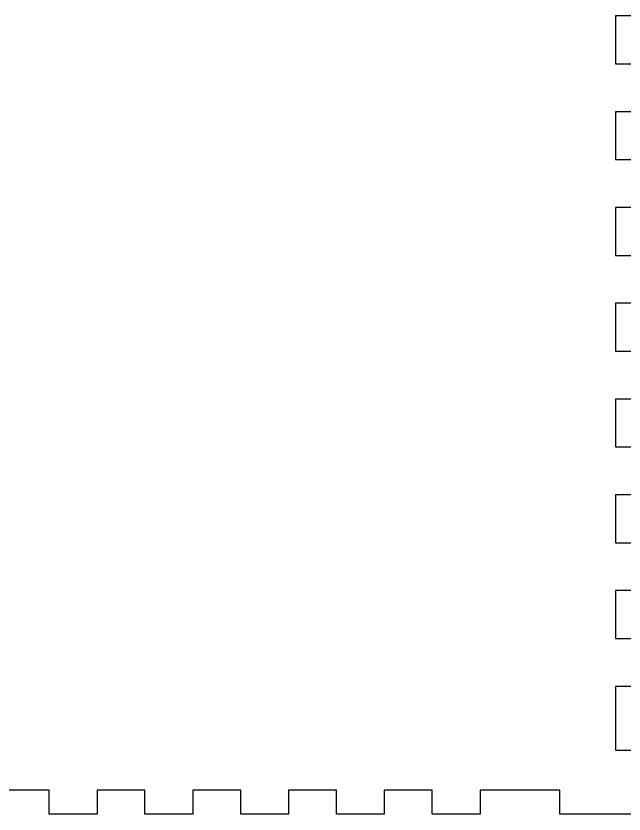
# Model space of a CAD drawing. Header units: inches. Extents: x -215 to 815, y -290 to 530.
# Drawn here: x 16.9 to 93.1, y 120.1 to 220.1 of the extents above; entities that cross this region are included whole.
import ezdxf

# ---------------------------------------------------------------- set-up
doc = ezdxf.new("R2010")
doc.units = ezdxf.units.IN
doc.header["$MEASUREMENT"] = 0
doc.layers.add('Calque 1', color=7, linetype='Continuous')

# ---------------------------------------------------------------- blocks, each defined once
blk = doc.blocks.new('block 2')
at = {"layer": 'Calque 1', "color": 7, "lineweight": 30, "true_color": 0xffffff}
for points in [[(95.037, 220.121), (92.037, 220.121), (92.037, 214.121), (95.037, 214.121)], [(95.037, 208.12), (92.037, 208.12), (92.037, 202.121), (95.037, 202.121)], [(95.037, 196.121), (92.037, 196.121), (92.037, 190.121), (95.037, 190.121)], [(95.037, 184.121), (92.037, 184.121), (92.037, 178.12), (95.037, 178.12)], [(95.037, 172.121), (92.037, 172.121), (92.037, 166.121), (95.037, 166.121)], [(95.037, 160.121), (92.037, 160.121), (92.037, 154.121), (95.037, 154.121)], [(95.037, 148.121), (92.037, 148.121), (92.037, 142.12), (95.037, 142.12)], [(95.037, 136.121), (92.037, 136.121), (92.037, 128.121), (95.037, 128.121)], [(95.037, 120.121), (85.037, 120.121), (85.037, 123.121), (75.038, 123.121), (75.038, 120.121), (69.037, 120.121), (69.037, 123.121), (63.037, 123.121), (63.037, 120.121), (57.037, 120.121), (57.037, 123.121), (51.037, 123.121), (51.037, 120.121), (45.038, 120.121), (45.038, 123.121), (39.037, 123.121), (39.037, 120.121), (33.037, 120.121), (33.037, 123.121), (27.037, 123.121), (27.037, 120.121), (21.037, 120.121), (21.037, 123.121), (15.037, 123.121)]]:
    blk.add_lwpolyline(points, dxfattribs=at)

msp = doc.modelspace()

# ---------------------------------------------------------------- block references
at = {"layer": 'Calque 1'}
msp.add_blockref('block 2', (0, 0), dxfattribs=at)

doc.saveas('drawing.dxf')
